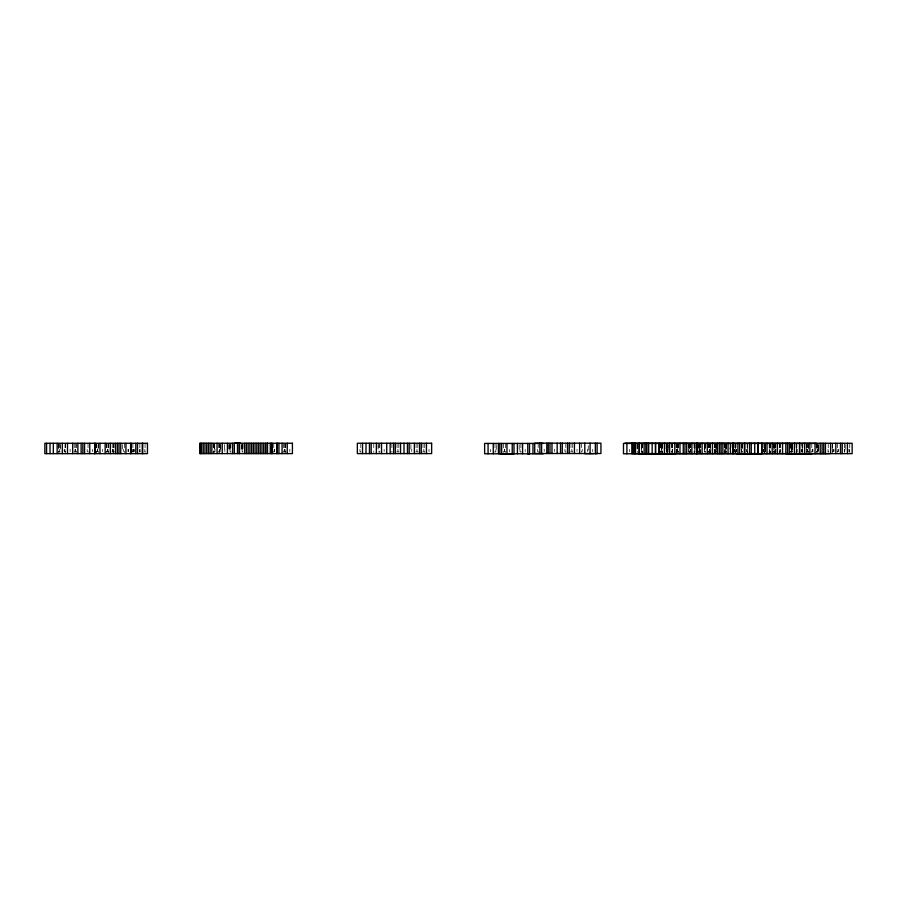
<?xml version="1.0" encoding="UTF-8"?>
<svg xmlns="http://www.w3.org/2000/svg" width="897" height="897" viewBox="0 0 897 897"><rect width="100%" height="100%" fill="white"/><g stroke="black" fill="none" stroke-linecap="round" stroke-linejoin="round"><path stroke-width="0.67" stroke-dasharray="4.49 3.36" d="M849.762 443.275L849.762 452.346M849.56 449.33L849.56 451.628M848.898 449.33L848.898 451.628M845.243 444.576L845.243 452.346M844.817 449.33L844.817 451.628M844.582 443.275L844.582 452.346M844.38 449.33L844.38 451.628M838.437 449.33L838.437 451.628M837.91 449.33L837.91 451.628M837.574 443.275L837.574 452.346M834.008 449.33L834.008 451.628M833.223 449.33L833.223 451.628M832.73 449.33L832.73 451.628M832.461 443.275L832.461 452.346M832.259 444.475L832.259 452.391M828.234 443.241L828.234 452.312M828.043 449.33L828.043 451.628M818.501 444.576L818.501 452.346M818.277 445.753L818.277 452.223L818.199 443.275M817.986 449.285L818.03 451.583M817.873 443.241L817.873 452.312M817.638 449.33L817.638 451.628M817.414 449.206L817.324 451.628M817.01 443.421L817.01 452.492M816.909 444.576L816.909 452.346M816.494 443.241L816.438 452.391M812.85 449.285L812.85 451.583M812.805 451.583L812.66 449.285L812.592 451.628M812.458 449.33L812.458 451.628M812.234 449.206L812.144 451.628M811.796 443.241L811.83 452.492M808.399 444.71L808.399 452.492M808.253 443.241L808.275 452.346M808.13 443.241L807.984 452.346M807.917 443.163L807.849 452.312M807.625 449.285L807.625 451.583M807.457 451.583L807.457 449.285L807.278 451.628M807.053 449.206L807.053 451.505M806.986 449.285L806.986 451.583M806.829 443.241L806.829 452.312M806.515 443.241L806.638 452.492M806.459 444.733L806.459 451.326M802.804 443.275L802.804 452.346M802.669 444.531L802.669 452.312M802.479 449.285L802.512 451.583M802.232 449.33L802.355 451.763M802.008 443.241L802.008 452.312L801.929 444.531M801.806 449.285L801.806 451.583M797.13 449.206L797.052 451.628M796.828 443.241L796.828 452.312L796.738 444.531M796.435 444.531L796.435 452.312M796.267 443.163L796.278 452.492M796.188 443.275L796.188 452.346M792.701 444.531L792.701 452.312M792.511 444.531L792.511 452.312M792.309 444.531L792.309 452.312M792.186 443.163L792.186 452.223M791.95 449.206L791.95 451.505M791.872 449.33L791.872 451.628M791.647 444.531L791.558 452.312M791.524 443.241L791.524 452.312M791.255 444.531L791.255 452.312M791.008 443.275L791.098 452.492M790.941 444.71L790.941 452.492M790.638 443.421L790.694 451.583M790.571 443.241L790.571 452.312M780.334 449.285L780.334 451.583M780.211 443.241L780.177 452.492M780.031 443.241L780.031 452.312M779.773 449.33L779.773 451.763M779.471 443.241L779.471 452.312M779.336 443.241L779.336 452.312M775.894 449.285L775.894 451.583M775.815 443.163L775.815 452.223M775.546 443.421L775.546 452.492M775.457 443.275L775.4 452.492M775.154 449.285L775.232 451.583M774.918 443.163L775.064 452.492M774.851 444.531L774.851 452.312M774.638 443.163L774.638 452.223M774.369 443.241L774.369 452.312M774.29 443.241L774.29 452.312M774.089 443.163L774.055 452.312M773.819 445.753L773.819 452.223M773.674 443.421L773.674 452.492M770.276 443.275L770.276 452.492M770.086 443.163L770.22 452.492M769.884 444.71L769.884 452.492M769.738 443.163L769.749 452.346M769.671 443.241L769.671 452.312M769.413 449.464L769.413 451.763M769.189 443.241L769.189 452.312M765.791 449.33L765.791 451.628M765.657 444.531L765.657 452.312M765.421 449.285L765.41 451.763M765.287 444.531L765.287 452.312M765.096 444.576L765.04 452.492M764.67 444.531L764.693 452.492M764.558 443.241L764.558 452.346M764.435 449.33L764.435 451.628M763.93 443.241L763.93 452.312M763.695 449.285L763.695 451.583M763.616 449.285L763.616 451.583M747.694 443.241L747.694 452.312M747.549 444.71L747.549 452.492M747.392 443.241L747.268 452.492M747.089 443.241L747.235 452.492M747.033 449.285L746.977 451.628M746.831 449.285L746.831 451.583M742.211 444.531L742.211 452.312M742.099 443.241L742.088 452.492M741.998 443.275L741.998 452.346M741.673 449.206L741.662 451.628M741.471 443.241L741.471 452.312M741.348 449.285L741.348 451.583M741.169 444.531L741.169 452.312M736.616 449.33L736.616 451.628M736.493 449.206L736.459 451.583M736.403 449.33L736.403 451.628M736.056 449.285L736.056 451.583M735.932 443.163L735.932 452.391M735.775 443.241L735.775 452.312M735.596 443.241L735.596 452.312M735.305 444.531L735.305 452.312M735.192 443.241L735.148 452.492M735.002 443.275L735.002 452.346M734.89 451.628L734.733 449.285L734.71 451.628M734.441 449.285L734.441 451.583M730.842 443.241L730.842 452.312M730.786 443.275L730.696 452.492M730.45 445.753L730.45 452.223M730.416 443.241L730.36 452.346M730.124 444.531L730.124 452.312L730.012 443.241M726.559 444.531L726.559 452.312M726.435 443.275L726.435 452.346M726.211 443.241L726.211 452.312M725.965 444.531L725.965 452.312M725.83 449.285L725.83 451.583M725.662 443.241L725.662 452.312M725.494 443.241L725.505 452.492M725.269 443.163L725.269 452.391M725.18 444.576L725.18 452.346M724.832 443.241L724.832 452.312M724.709 443.275L724.709 452.346M724.484 443.241L724.484 452.312M724.384 449.307L724.384 451.651M716.479 444.475L716.479 452.391M716.266 449.285L716.266 451.583M716.064 443.275L716.075 452.346M715.918 444.576L715.918 452.346M715.694 449.285L715.694 451.583M715.593 443.241L715.615 452.346M715.335 443.241L715.301 452.312M715.178 443.421L715.144 452.492M714.999 443.163L714.999 452.223M714.73 449.285L714.752 451.628M714.539 449.285L714.539 451.583M714.461 443.241L714.461 452.312M714.337 443.275L714.337 452.346M710.816 449.206L710.816 451.505M710.659 444.531L710.659 452.312M710.435 443.275L710.435 452.346M710.413 443.241L710.357 452.346M710.11 443.241L710.11 452.312M709.953 443.163L709.964 452.492M709.819 443.163L709.819 452.223M709.549 449.285L709.572 451.628M709.493 449.33L709.493 451.628M709.247 443.241L709.157 452.346M708.933 443.241L708.933 452.312M708.686 443.241L708.708 452.346M705.233 443.241L705.233 452.312M705.177 444.576L705.177 452.346M704.919 443.241L704.919 452.312M704.784 444.71L704.784 452.492M704.627 444.71L704.627 452.492M704.369 449.285L704.313 451.628M700.647 443.241L700.535 452.346L700.512 443.275M700.299 443.241L700.221 452.346M700.052 443.241L699.996 452.346M699.783 449.285L699.783 451.583M699.738 443.241L699.604 452.492M699.447 443.163L699.447 452.492M699.357 445.753L699.357 452.223M699.189 449.285L699.133 451.628M698.875 444.531L698.92 452.312M698.785 443.275L698.785 452.346M698.539 443.275L698.539 452.346M695.119 444.531L695.119 452.312M694.962 449.33L694.962 451.628M694.872 443.241L694.872 452.312M694.558 443.241L694.558 452.312M694.413 444.71L694.413 452.492M694.267 443.163L694.267 452.492M694.099 443.275L694.099 452.346M690.656 449.33L690.656 451.628M690.555 449.285L690.499 451.628M690.286 443.241L690.286 452.312M690.163 443.275L690.152 452.346M689.939 443.241L689.939 452.312M689.692 443.241L689.692 452.312M689.636 443.275L689.636 452.346M689.378 444.531L689.378 452.312M689.232 443.421L689.232 452.492M689.087 443.163L689.087 452.492M688.806 443.163L688.806 452.223M688.638 449.206L688.638 451.505M688.56 444.531L688.56 452.312M678.154 443.241L678.255 452.346M678.076 443.275L678.065 452.346M677.84 444.531L677.751 452.312M677.594 443.241L677.706 452.346M677.392 449.33L677.392 451.628M677.291 449.285L677.213 451.628M677 443.163L677 452.492M676.887 449.285L676.887 451.583M676.73 449.285L676.73 451.583M676.461 443.241L676.461 452.312M676.338 443.275L676.349 452.346M676.114 443.241L676.114 452.312M672.526 443.275L672.526 452.346L672.414 444.531M672.145 449.285L672.212 451.628M671.954 443.163L671.954 452.223M671.775 443.421L671.808 452.492M668.265 444.733L668.265 451.326M668.097 449.285L668.097 451.583M667.828 443.241L667.828 452.312M667.716 443.275L667.693 452.346M667.48 444.531L667.48 452.312M667.435 449.33L667.435 451.628M667.233 443.241L667.166 452.346M666.919 449.285L667.032 451.628M666.774 445.753L666.774 452.223M666.65 443.241L666.628 452.492M666.505 444.733L666.37 451.583L666.303 449.33M666.056 444.531L666.056 452.312M662.648 443.241L662.648 452.312M662.535 443.275L662.513 452.346M662.3 444.531L662.3 452.312M662.053 443.241L662.053 452.312M661.986 443.275L661.986 452.346M661.706 449.285L661.739 451.583M661.47 443.241L661.47 452.312M661.414 444.71L661.414 452.492M661.235 444.71L661.235 452.492M660.876 443.241L660.797 452.346M660.573 443.241L660.629 452.346M642.454 443.421L642.454 452.492M642.409 443.163L642.409 452.223M642.095 443.241L642.095 452.312M641.882 443.241L641.882 452.312M641.658 444.531L641.658 452.312L641.579 443.241M637.857 444.531L637.857 452.312M637.296 443.421L637.296 452.492M637.005 444.531L637.005 452.312M629.492 449.464L629.492 451.763M592.715 449.307L592.715 451.651M588.253 445.753L588.253 452.223M587.434 449.307L587.434 451.651M582.209 449.206L582.209 451.505M581.346 443.163L581.346 452.223M577.029 449.206L577.029 451.505M572.712 443.163L572.712 452.223M571.849 449.206L571.849 451.505M570.985 443.163L570.985 452.223M565.805 443.163L565.805 452.223M564.942 449.206L564.942 451.505M554.57 449.206L554.57 451.505M544.21 449.206L544.21 451.505M538.166 443.163L538.166 452.492M537.303 449.206L537.303 451.505M525.182 449.464L525.182 451.763M520.888 443.421L520.922 452.492M520.002 449.464L520.002 451.763M519.195 444.71L519.195 452.492M509.698 449.464L509.619 451.92M505.381 443.421L505.347 452.492M504.518 449.464L504.518 451.763M504.484 449.464L504.349 451.92M503.654 443.421L503.621 452.492M496.714 444.71L496.714 452.492M495.85 449.464L495.85 451.763M495.009 443.421L495.009 452.492M490.659 449.464L490.659 451.763M429.035 449.285L429.035 451.583M424.718 443.241L424.718 452.312M423.855 449.285L423.855 451.583M422.992 443.241L422.992 452.312M417.811 443.241L417.811 452.312M416.948 449.285L416.948 451.583M416.085 443.241L416.085 452.312M411.768 449.285L411.768 451.583M410.904 444.531L410.904 452.312M398.817 443.241L398.817 452.312M397.954 449.285L397.954 451.583M397.091 443.241L397.091 452.312M391.899 443.241L391.899 452.312M384.129 449.285L384.129 451.583M379.812 443.241L379.812 452.312M378.949 443.241L378.949 452.312M378.086 444.531L378.086 452.312M373.769 443.241L373.769 452.312M360.807 443.241L360.807 452.312M359.944 449.285L359.944 451.583M289.832 449.285L289.832 451.583M285.84 443.241L285.818 452.312M285.627 443.241L285.627 452.312M284.954 449.285L284.977 451.583M284.764 449.285L284.764 451.583M284.652 449.285L284.652 451.583M284.248 449.285L284.248 451.583M284.114 443.241L284.114 452.312M283.901 443.241L283.901 452.312M274.617 449.285L274.617 451.583M273.787 443.241L273.731 452.312M242.964 444.531L242.964 452.312M242.829 443.241L242.829 452.312M242.661 444.531L242.661 452.312M242.1 449.285L242.1 451.583M241.798 444.531L241.798 452.312M241.237 444.531L241.237 452.312M230.877 443.241L230.854 452.312M230.574 444.531L230.574 452.312M230.013 449.285L230.013 451.583M229.71 444.531L229.71 452.312M229.15 444.531L229.15 452.312M228.847 444.531L228.847 452.312M224.833 449.285L224.833 451.583M224.53 444.531L224.53 452.312M220.819 444.531L220.819 452.312M220.516 444.531L220.516 452.312M220.214 449.285L220.214 451.583M219.653 449.285L219.653 451.583M219.35 443.241L219.35 452.312M219.227 443.241L219.227 452.312M218.79 443.241L218.79 452.312M215.022 449.285L215.022 451.583M214.742 444.531L214.742 452.312M214.63 444.531L214.63 452.312M214.159 443.241L214.159 452.312M214.047 443.241L214.047 452.312M213.609 443.241L213.609 452.312M213.295 443.241L213.295 452.312M145.067 443.275L145.067 452.346M144.865 449.33L144.865 451.628M140.123 449.33L140.123 451.628M139.876 443.275L139.876 452.346M139.674 449.33L139.674 451.628M134.494 449.33L134.494 451.628M133.743 449.33L133.743 451.628M133.204 449.33L133.204 451.628M132.879 443.275L132.879 452.346M132.767 449.33L132.767 451.628M128.529 449.33L128.529 451.628M128.024 449.33L128.024 451.628M124.335 443.275L124.335 452.346M123.349 449.33L123.349 451.628M122.575 444.576L122.575 452.346M113.941 443.275L113.941 452.346M113.807 443.275L113.807 452.346M113.493 443.275L113.493 452.346M113.078 449.33L113.078 451.628M112.944 449.33L112.944 451.628M112.63 449.33L112.63 451.628M112.215 443.275L112.215 452.346M108.761 443.275L108.761 452.346M108.313 443.275L108.313 452.346M107.898 449.33L107.898 451.628M107.752 449.33L107.752 451.628M107.449 449.33L107.449 451.628M107.035 443.275L107.035 452.346M106.586 443.275L106.586 452.346M102.572 449.33L102.572 451.628M98.401 443.275L98.401 452.346M98.098 444.576L98.098 452.346M97.538 449.33L97.538 451.628M97.392 449.33L97.392 451.628M96.674 443.275L96.674 452.346M96.528 443.275L96.528 452.346M92.346 449.33L92.346 451.628M88.029 443.275L88.029 452.346M87.166 449.33L87.166 451.628M76.144 443.275L76.144 452.346M75.942 443.275L75.942 452.346M75.281 449.33L75.281 451.628M75.079 449.33L75.079 451.628M74.216 443.275L74.216 452.346M70.089 449.33L70.089 451.628M65.582 443.275L65.582 452.346M65.044 443.275L65.044 452.346M64.909 449.33L64.909 451.628M64.18 449.33L64.18 451.628M60.391 444.576L60.391 452.346M59.864 443.275L59.864 452.346M59.729 449.33L59.729 451.628M58.866 443.275L58.866 452.346M58.754 443.275L58.754 452.346M58.507 444.576L58.507 452.346M274.291 451.583L274.291 449.285L274.224 451.583"/><path stroke-width="1.35" d="M235.059 443.04L240.239 443.04M624.884 443.163L852.15 443.275L852.15 453.647L623.482 453.781L623.482 443.421L730.696 443.421M543.347 443.421L484.615 443.421L484.649 453.781L543.347 453.781M731.728 443.421L817.01 443.421M593.433 453.523L534.713 453.523L534.713 443.163L600.934 443.163L600.934 453.523L595.754 453.523M829.445 453.602L631.824 453.602L631.824 443.241M638.776 453.96L675.385 453.96M736.998 453.96L761.699 453.96M787.028 453.96L811.729 453.96M847.407 443.275L847.407 453.647M842.227 443.275L842.227 453.647M840.5 443.275L840.5 453.647M835.813 443.275L835.813 453.647M830.633 443.275L830.633 453.647M825.453 443.275L825.453 453.647M823.726 443.275L823.726 453.647M822.089 443.275L822.089 453.647M820.228 443.275L820.228 453.647M815.048 443.275L815.048 453.647M809.868 443.275L809.868 453.647M804.687 443.275L804.687 453.647M799.642 443.275L799.642 453.647M799.496 443.275L799.496 453.647M794.462 443.275L794.462 453.647M789.282 443.275L789.282 453.647M787.544 443.275L787.544 453.647M785.817 443.275L785.817 453.647M782.565 443.275L782.565 453.647M777.385 443.275L777.385 453.647M772.205 443.275L772.205 453.647M767.025 443.275L767.025 453.647M761.833 443.275L761.833 453.647M761.732 443.275L761.732 453.647M758.189 443.275L758.189 453.647M758.021 443.275L758.021 453.647M754.736 443.275L754.736 453.647M751.271 443.275L751.271 453.647M749.567 443.275L749.544 453.647M744.824 443.275L744.824 453.647M744.387 443.275L744.387 453.647M739.644 443.275L739.644 453.647M737.917 443.275L737.917 453.647M733.241 443.275L733.241 453.647M732.737 443.275L732.737 453.647M728.061 443.275L728.061 453.647M722.87 443.275L722.87 453.647M721.143 443.275L721.143 453.647M719.517 443.275L719.517 453.647M717.656 443.275L717.656 453.647M712.465 443.275L712.465 453.647M707.284 443.275L707.284 453.647M702.104 443.275L702.104 453.647M697.059 443.275L697.059 453.647M696.924 443.275L696.812 453.647M691.879 443.275L691.879 453.647M686.698 443.275L686.698 453.647M684.972 443.275L684.972 453.647M683.245 443.275L683.245 453.647M679.982 443.275L679.982 453.647M674.802 443.275L674.802 453.647M669.622 443.275L669.622 453.647M664.442 443.275L664.442 453.647M659.261 443.275L659.261 453.647M659.149 443.275L659.149 453.647M655.606 443.275L655.606 453.647M655.438 443.275L655.438 453.647M652.153 443.275L652.153 453.647M648.699 443.275L648.699 453.647M646.972 443.275L646.972 453.647M645.84 443.275L645.84 453.647M644.113 443.275L644.113 453.647M639.37 443.241L639.37 453.602M639.146 443.241L639.146 453.602M635.502 443.241L635.502 453.602M634.403 443.241L634.403 453.602M633.024 443.241L633.024 453.602M626.902 443.421L626.902 453.781M597.11 443.163L597.11 453.703L584.799 453.703L584.799 443.163M595.35 443.163L595.35 453.703M590.08 443.163L590.08 453.703M579.619 443.163L579.619 453.523M574.439 443.163L574.439 453.523M569.259 443.163L569.259 453.523M567.532 443.163L567.532 453.523M562.352 443.163L562.251 453.523M560.524 443.163L560.524 453.523M557.16 443.163L557.16 453.523M551.98 443.163L551.98 453.523M549.984 443.163L549.984 453.523M548.258 443.163L548.258 453.523M546.8 443.163L546.8 453.523M541.62 443.163L541.62 453.523M539.893 443.163L539.893 453.523M532.986 443.421L532.986 453.781M529.533 443.421L529.533 453.96L527.772 453.96L527.772 443.421M522.592 443.421L522.592 453.781M517.412 443.421L517.412 453.781M513.981 443.421L513.981 453.96L499.921 453.96L499.921 443.421M512.221 443.421L512.221 453.96M506.951 443.421L506.951 453.96M501.681 443.421L501.681 453.96M498.44 443.421L498.44 453.781M493.26 443.421L493.26 453.781M488.069 443.421L488.069 453.781M426.445 443.241L426.445 453.602M421.265 443.241L421.265 453.602M419.538 443.241L419.538 453.602M414.358 443.241L414.358 453.602M409.178 443.241L409.178 453.602M407.451 443.241L407.451 453.602M403.998 443.241L403.998 453.602M400.544 443.241L400.544 453.602M395.353 443.241L395.353 453.602M393.626 443.241L393.626 453.602M390.173 443.241L390.173 453.602M386.719 443.241L386.719 453.602M381.539 443.241L381.539 453.602M376.359 443.241L376.359 453.602M371.179 443.241L371.179 453.602M369.452 443.241L369.452 453.602M365.998 443.241L365.998 453.602M362.534 443.241L362.534 453.602M287.242 443.241L287.242 453.602M282.062 443.241L282.062 453.602M278.933 443.241L278.933 453.602M277.207 443.241L277.207 453.602M276.881 443.241L276.881 453.602M272.026 443.241L272.026 453.602M271.701 443.241L271.701 453.602M270.3 443.241L270.3 453.602M267.508 443.241L267.508 453.602M267.149 443.241L267.149 453.602M265.422 443.241L265.422 453.602M263.696 443.241L263.696 453.602M261.969 443.241L261.969 453.602M260.242 443.241L260.242 453.602M258.515 443.241L258.515 453.602M256.789 443.241L256.789 453.602M255.062 443.241L255.062 453.602M253.335 443.241L253.335 453.602M251.609 443.241L251.609 453.602M249.882 443.241L249.882 453.602M248.155 443.241L248.155 453.602M246.417 443.241L246.417 453.602M244.69 443.241L244.69 453.602M239.51 443.241L239.51 453.602M239.207 443.241L239.207 453.602M237.481 443.241L237.481 453.602M234.33 443.241L234.33 453.602M232.603 443.241L232.603 453.602M227.423 443.241L227.423 453.602M222.243 443.241L222.243 453.602M217.063 443.241L217.063 453.602M211.871 443.241L211.871 453.602M210.145 443.241L210.145 453.602M208.418 443.241L208.418 453.602M206.691 443.241L206.691 453.602M204.965 443.241L204.965 453.602M203.238 443.241L203.238 453.602M201.511 443.241L201.511 453.602M142.713 443.275L142.713 453.647M142.264 443.275L142.264 453.647M137.521 443.275L137.521 453.647M135.795 443.275L135.795 453.647M131.119 443.275L131.119 453.647M130.614 443.275L130.614 453.647M125.939 443.275L125.939 453.647M120.759 443.275L120.759 453.647M119.032 443.275L119.032 453.647M117.395 443.275L117.395 453.647M115.534 443.275L115.534 453.647M110.353 443.275L110.353 453.647M105.162 443.275L105.162 453.647M99.982 443.275L99.982 453.647M94.936 443.275L94.936 453.647M94.802 443.275L94.802 453.647M89.756 443.275L89.756 453.647M84.576 443.275L84.576 453.647M82.849 443.275L82.849 453.647M81.122 443.275L81.122 453.647M77.871 443.275L77.871 453.647M72.691 443.275L72.691 453.647M67.499 443.275L67.499 453.647M62.319 443.275L62.319 453.647M57.139 443.275L57.139 453.647M53.327 443.275L53.327 453.647M50.03 443.275L50.03 453.647M46.577 443.275L46.577 453.647M147.456 443.275L44.85 443.275L44.85 453.647L147.456 453.647L147.456 443.275M292.422 443.241L199.784 443.241L199.784 453.602L292.422 453.602L292.422 443.241M431.636 443.241L357.354 443.241L357.354 453.602L431.636 453.602L431.636 443.241M200.345 453.602L200.345 443.241L200.222 453.602"/></g></svg>
